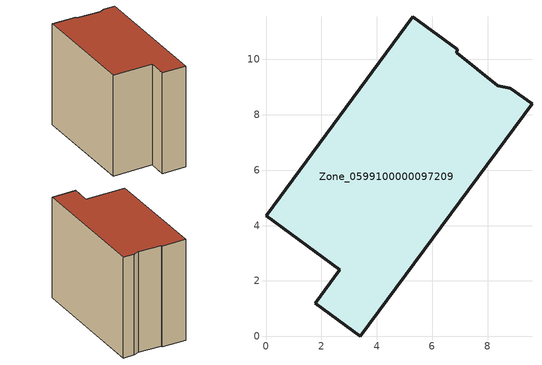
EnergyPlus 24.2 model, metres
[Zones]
Zone_0599100000097209
 floor ground (C_G): 1.78,1.19 2.67,2.4 0,4.35 5.29,11.54 6.91,10.35 6.88,10.23 8.36,9.04 8.82,8.96 9.6,8.39 3.4,0 z0
 wall outside (C_F): 2.67,2.4 1.78,1.19 3.4,0 9.6,8.39 8.82,8.96 8.36,9.04 6.88,10.23 6.91,10.35 5.29,11.54 0,4.35 2.67,2.4 z0:8.46
 roof outside (C_R): 6.88,10.23 6.91,10.35 5.29,11.54 0,4.35 2.67,2.4 1.78,1.19 3.4,0 9.6,8.39 8.82,8.96 8.36,9.04 z8.46
[BUILDING]
Pand.0599100000097209: North Axis=0; Terrain=City; Loads Convergence Tolerance Value=0.04; Temperature Convergence Tolerance Value=0.4; Solar Distribution=FullExterior; Maximum Number of Warmup Days=25; Minimum Number of Warmup Days=1
[Site:Location]
Rotterdam.The.Hague.AP_ZH_NLD Design_Conditions: Latitude=51.96; Longitude=4.45; Time Zone=1; Elevation=-4.5
[SITE:GROUNDTEMPERATURE:BUILDINGSURFACE]
18, 18, 18, 18, 18, 18, 18, 18, 18, 18, 18, 18
[MATERIAL] Thermal Absorptance=0.9; Solar Absorptance=0.7; Visible Absorptance=0.7
Name | Roughness | Thickness | Conductivity | Density | Specific Heat
G.TI.1975-1991 | MediumSmooth | 0.15 | 0.288461 | 540 | 1210
F.TI.1975-1991 | Rough | 0.3 | 0.230769 | 1920 | 840
R.TI.1975-1991 | MediumRough | 0.2 | 0.153846 | 1500 | 1000
[CONSTRUCTION]
C_G: G.TI.1975-1991
C_F: F.TI.1975-1991
C_R: R.TI.1975-1991
[ZONE]
Zone_0599100000097209: Type=1; Multiplier=1; Ceiling Height=Autocalculate; Volume=Autocalculate; Floor Area=autocalculate; Part of Total Floor Area=Yes
[ZONEINFILTRATION:DESIGNFLOWRATE]
Infil_Zone_0599100000097209: Zone or ZoneList or Space or SpaceList=Zone_0599100000097209; Schedule=AlwaysOn; Design Flow Rate Calculation Method=Flow/Area; Flow Rate per Floor Area=0.003; Constant Term Coefficient=1; Temperature Term Coefficient=0; Velocity Term Coefficient=0; Velocity Squared Term Coefficient=0
[HVACTEMPLATE:ZONE:IDEALLOADSAIRSYSTEM]
Zone_0599100000097209: Maximum Heating Supply Air Temperature=50; Minimum Cooling Supply Air Temperature=13; Maximum Heating Supply Air Humidity Ratio=0.0156; Minimum Cooling Supply Air Humidity Ratio=0.0077; Heating Limit=NoLimit; Cooling Limit=NoLimit; Dehumidification Control Type=ConstantSensibleHeatRatio; Cooling Sensible Heat Ratio=0.7; Dehumidification Setpoint=60; Humidification Control Type=None; Humidification Setpoint=30; Outdoor Air Method=None; Outdoor Air Flow Rate per Person=0.00944; Outdoor Air Flow Rate per Zone Floor Area=0; Outdoor Air Flow Rate per Zone=0; Demand Controlled Ventilation Type=None; Outdoor Air Economizer Type=NoEconomizer; Heat Recovery Type=None; Sensible Heat Recovery Effectiveness=0.7; Latent Heat Recovery Effectiveness=0.65
[ZONECONTROL:THERMOSTAT]
ThermostatControl_Zone_0599100000097209: Zone or ZoneList=Zone_0599100000097209; Control Type Schedule=DualSetpointControlType; Control 1=Thermostat_Zone_0599100000097209; Temperature Difference Between Cutout And Setpoint=0
[THERMOSTATSETPOINT:DUALSETPOINT]
Thermostat_Zone_0599100000097209: Heating Setpoint Temperature Schedule=HeatingSetpoint_Zone_0599100000097209; Cooling Setpoint Temperature Schedule=CoolingSetpoint_Zone_0599100000097209
[SCHEDULE:COMPACT]
HeatingSetpoint_Zone_0599100000097209: Through: 12/31, For: AllDays, Until: 24:00, 21
CoolingSetpoint_Zone_0599100000097209: Through: 12/31, For: AllDays, Until: 24:00, 24
DualSetpointControlType: Through: 12/31, For: AllDays, Until: 24:00, 4
AlwaysOn: Through: 12/31, For: AllDays, Until: 24:00, 1
